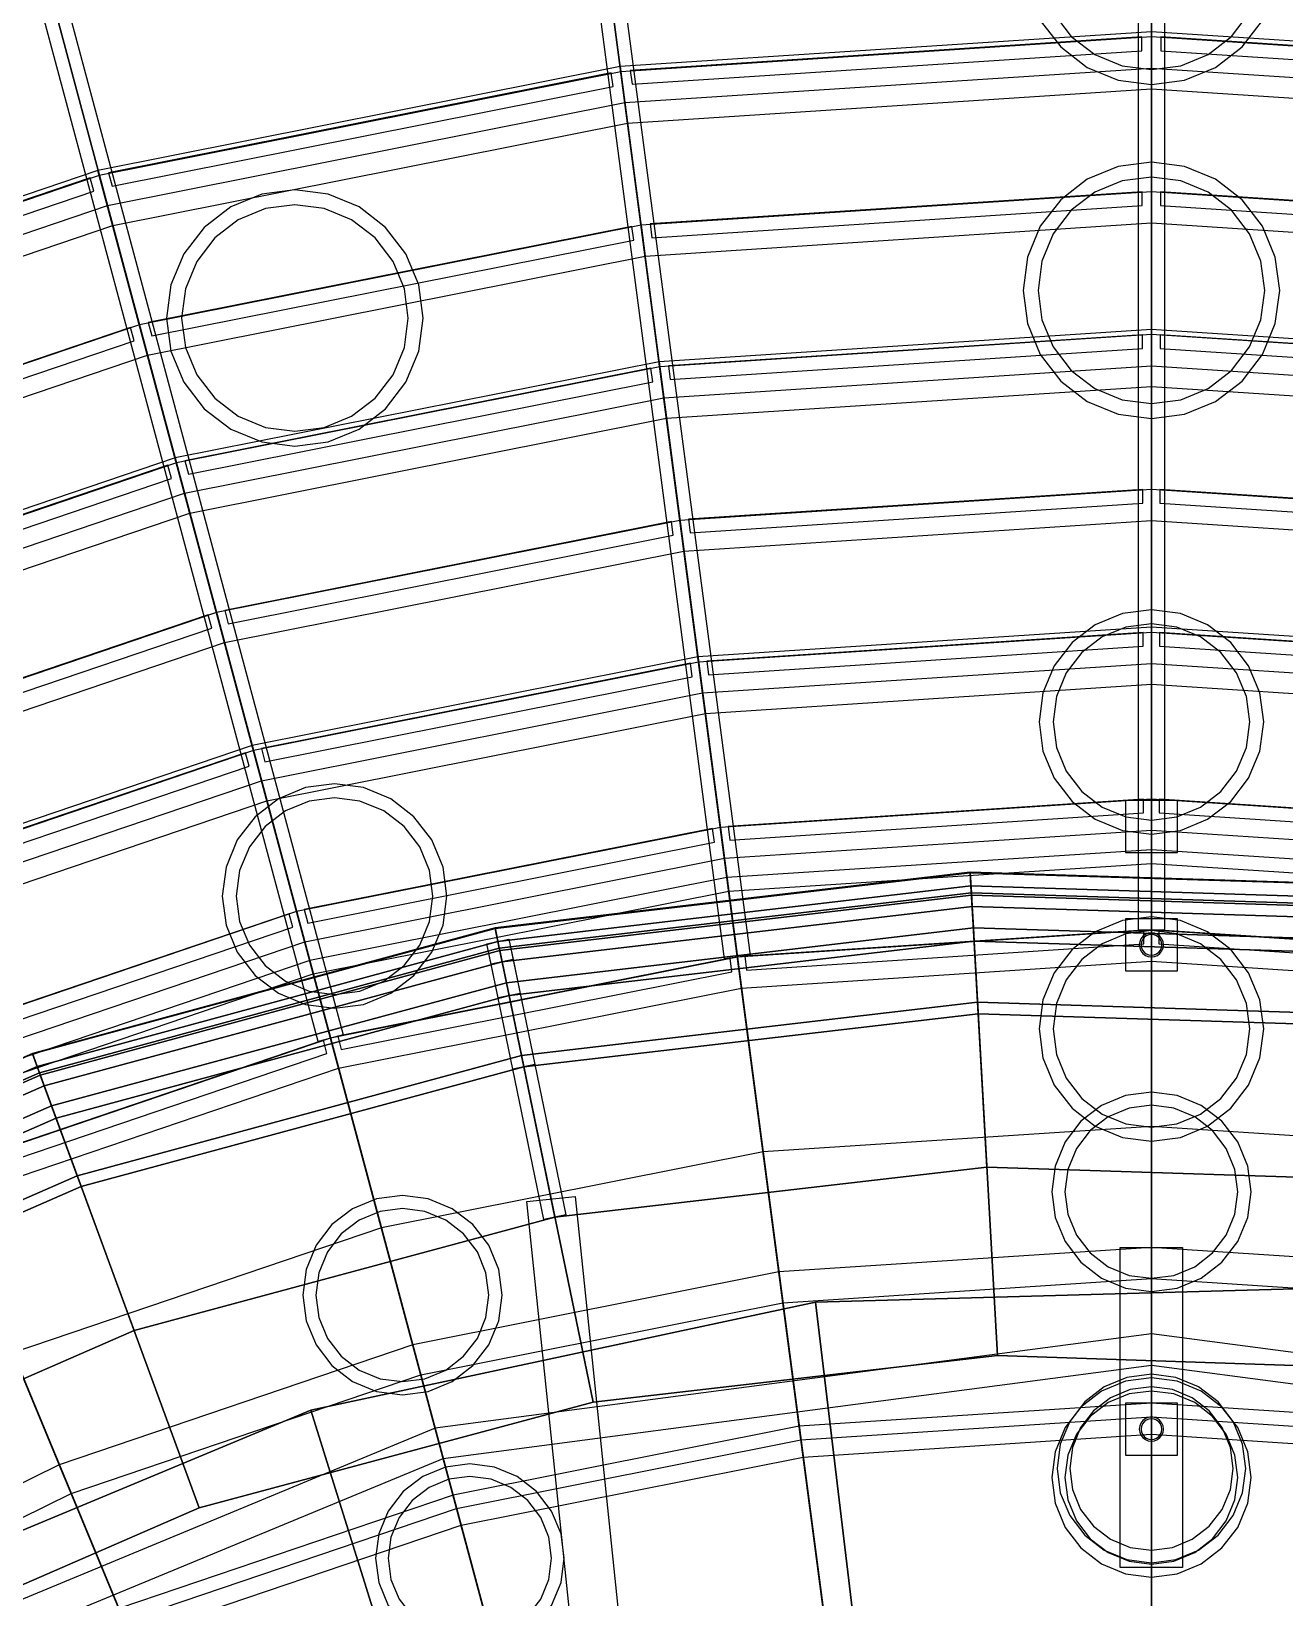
# Model space of a CAD drawing. Header units: millimetres. Extents: x -52000 to 54854, y -52000 to 53750.
# Drawn here: x -6475 to 770, y 14475 to 23532 of the extents above; entities that cross this region are included whole.
import ezdxf

# ---------------------------------------------------------------- set-up
doc = ezdxf.new("R2010")
doc.units = ezdxf.units.MM
for name, color, linetype, lineweight in [('D-BMK-AXIS', 7, 'Continuous', 13), ('D-STR-DECK', 7, 'Continuous', 25), ('D-STR-STRC', 7, 'Continuous', 25)]:
    doc.layers.add(name, color=color, linetype=linetype, lineweight=lineweight)

msp = doc.modelspace()

# ---------------------------------------------------------------- linework, layer by layer
at = {"layer": 'D-BMK-AXIS'}
msp.add_line((0, -24500), (0, 48000), dxfattribs=at)
at = {"layer": 'D-STR-DECK'}
for points in [[(0, 6000), (0, 28900), (-3772.2, 28652.8), (-783.2, 5948.7)], [(783.2, 5948.7), (3772.2, 28652.8), (0, 28900), (0, 6000)], [(-783.2, 5948.7), (-3772.2, 28652.8), (-7479.9, 27915.3), (-1552.9, 5795.6)], [(-1552.9, 5795.6), (-7479.9, 27915.3), (-11059.6, 26700.1), (-2296.1, 5543.3)], [(-2296.1, 5543.3), (-11059.6, 26700.1), (-14450, 25028.1), (-3000, 5196.2)], [(-75, 18335.1), (-75, 25221.6), (75, 25221.6), (75, 18335.1)], [(-2467.6, 18168.4), (-3366.4, 24996.1), (-3217.7, 25015.7), (-2318.9, 18188)], [(-4817.9, 17690.9), (-6600.3, 24342.8), (-6455.4, 24381.6), (-4673, 17729.7)], [(0, 23200), (0, 23530), (-3071.3, 23328.7), (-3028.2, 23001.5)], [(0, 6000), (0, 23500), (-3067.4, 23299), (-783.2, 5948.7)], [(0, 23320), (0, 23500), (-3067.4, 23299), (-3043.9, 23120.5)], [(-55.2, 23419.9), (-55.4, 23499.9), (-3012.5, 23306.1), (-3002.2, 23226.8)], [(3028.2, 23001.5), (3071.3, 23328.7), (0, 23530), (0, 23200)], [(783.2, 5948.7), (3067.4, 23299), (0, 23500), (0, 6000)], [(3043.9, 23120.5), (3067.4, 23299), (0, 23500), (0, 23320)], [(3002.2, 23226.8), (3012.5, 23306.1), (55.4, 23499.9), (55.2, 23419.9)], [(-3028.2, 23001.5), (-3071.3, 23328.7), (-6090, 22728.2), (-6004.6, 22409.5)], [(-783.2, 5948.7), (-3067.4, 23299), (-6082.2, 22699.3), (-1552.9, 5795.6)], [(-3043.9, 23120.5), (-3067.4, 23299), (-6082.2, 22699.3), (-6035.7, 22525.4)], [(-3111.6, 23212.4), (-3122.3, 23291.7), (-6028.7, 22713.5), (-6008.2, 22636.2)], [(-6004.6, 22409.5), (-6090, 22728.2), (-9004.5, 21738.9), (-8878.3, 21434)], [(-1552.9, 5795.6), (-6082.2, 22699.3), (-8993.1, 21711.2), (-2296.1, 5543.3)], [(-6035.7, 22525.4), (-6082.2, 22699.3), (-8993.1, 21711.2), (-8924.2, 21544.9)], [(-6114.8, 22607.6), (-6135.7, 22684.9), (-8941.9, 21732.3), (-8911.4, 21658.3)], [(0, 22424.7), (0, 22604.7), (-2950.5, 22411.4), (-2927, 22232.9)], [(-53.1, 22524.7), (-53.3, 22604.7), (-2897.7, 22418.3), (-2887.4, 22338.9)], [(2927, 22232.9), (2950.5, 22411.4), (0, 22604.7), (0, 22424.7)], [(2887.4, 22338.9), (2897.7, 22418.3), (53.3, 22604.7), (53.1, 22524.7)], [(-2927, 22232.9), (-2950.5, 22411.4), (-5850.5, 21834.5), (-5804, 21660.6)], [(-2992.7, 22325.1), (-3003.3, 22404.3), (-5799.1, 21848.2), (-5778.6, 21770.9)], [(-5804, 21660.6), (-5850.5, 21834.5), (-8650.5, 20884.1), (-8581.6, 20717.8)], [(-5881.1, 21743.4), (-5902, 21820.7), (-8601.2, 20904.4), (-8570.8, 20830.4)], [(0, 21478.4), (0, 21808.4), (-2846.6, 21621.8), (-2803.5, 21294.6)], [(0, 6000), (0, 21778.4), (-2842.6, 21592), (-783.2, 5948.7)], [(0, 21598.4), (0, 21778.4), (-2842.6, 21592), (-2819.2, 21413.6)], [(-51.1, 21698.3), (-51.3, 21778.3), (-2791.8, 21598.7), (-2781.5, 21519.3)], [(2803.5, 21294.6), (2846.6, 21621.8), (0, 21808.4), (0, 21478.4)], [(783.2, 5948.7), (2842.6, 21592), (0, 21778.4), (0, 6000)], [(2819.2, 21413.6), (2842.6, 21592), (0, 21778.4), (0, 21598.4)], [(2781.5, 21519.3), (2791.8, 21598.7), (51.3, 21778.3), (51.1, 21698.3)], [(-2296.1, 5543.3), (-8993.1, 21711.2), (-11750, 20351.6), (-3000, 5196.2)], [(-2803.5, 21294.6), (-2846.6, 21621.8), (-5644.4, 21065.3), (-5559, 20746.5)], [(-783.2, 5948.7), (-2842.6, 21592), (-5636.7, 21036.3), (-1552.9, 5795.6)], [(-2819.2, 21413.6), (-2842.6, 21592), (-5636.7, 21036.3), (-5590.1, 20862.4)], [(-2882.9, 21506), (-2893.5, 21585.3), (-5587.1, 21049.5), (-5566.6, 20972.2)], [(-5559, 20746.5), (-5644.4, 21065.3), (-8345.7, 20148.3), (-8219.4, 19843.4)], [(-1552.9, 5795.6), (-5636.7, 21036.3), (-8334.2, 20120.6), (-2296.1, 5543.3)], [(-5590.1, 20862.4), (-5636.7, 21036.3), (-8334.2, 20120.6), (-8265.3, 19954.3)], [(-5665.3, 20945.7), (-5686.2, 21022.9), (-8286.8, 20140.2), (-8256.3, 20066.2)], [(0, 20703.1), (0, 20883.1), (-2725.8, 20704.5), (-2702.3, 20526)], [(-49, 20803.1), (-49.2, 20883.1), (-2677, 20710.8), (-2666.7, 20631.5)], [(2702.3, 20526), (2725.8, 20704.5), (0, 20883.1), (0, 20703.1)], [(2666.7, 20631.5), (2677, 20710.8), (49.2, 20883.1), (49, 20803.1)], [(-2702.3, 20526), (-2725.8, 20704.5), (-5404.9, 20171.5), (-5358.4, 19997.7)], [(-2763.9, 20618.7), (-2774.6, 20698), (-5357.4, 20184.2), (-5336.9, 20106.9)], [(-2296.1, 5543.3), (-8334.2, 20120.6), (-10889.2, 18860.6), (-3000, 5196.2)], [(-5358.4, 19997.7), (-5404.9, 20171.5), (-7991.6, 19293.5), (-7922.7, 19127.2)], [(-5431.6, 20081.5), (-5452.5, 20158.7), (-7946.1, 19312.3), (-7915.7, 19238.3)], [(0, 19756.7), (0, 20086.7), (-2621.8, 19914.9), (-2578.8, 19587.7)], [(0, 6000), (0, 20056.7), (-2617.9, 19885.1), (-783.2, 5948.7)], [(0, 19876.7), (0, 20056.7), (-2617.9, 19885.1), (-2594.4, 19706.7)], [(-47.1, 19976.7), (-47.3, 20056.7), (-2571.1, 19891.2), (-2560.8, 19811.9)], [(2578.8, 19587.7), (2621.8, 19914.9), (0, 20086.7), (0, 19756.7)], [(783.2, 5948.7), (2617.9, 19885.1), (0, 20056.7), (0, 6000)], [(2594.4, 19706.7), (2617.9, 19885.1), (0, 20056.7), (0, 19876.7)], [(2560.8, 19811.9), (2571.1, 19891.2), (47.3, 20056.7), (47.1, 19976.7)], [(-2578.8, 19587.7), (-2621.8, 19914.9), (-5198.8, 19402.3), (-5113.4, 19083.5)], [(-783.2, 5948.7), (-2617.9, 19885.1), (-5191.1, 19373.3), (-1552.9, 5795.6)], [(-2594.4, 19706.7), (-2617.9, 19885.1), (-5191.1, 19373.3), (-5144.5, 19199.4)], [(-2654.1, 19799.6), (-2664.8, 19878.9), (-5145.4, 19385.5), (-5124.9, 19308.2)], [(-5113.4, 19083.5), (-5198.8, 19402.3), (-7686.9, 18557.7), (-7560.6, 18252.8)], [(-1552.9, 5795.6), (-5191.1, 19373.3), (-7675.4, 18530), (-2296.1, 5543.3)], [(-5144.5, 19199.4), (-5191.1, 19373.3), (-7675.4, 18530), (-7606.5, 18363.7)], [(-5215.8, 19283.8), (-5236.7, 19361), (-7631.7, 18548), (-7601.3, 18474)], [(0, 18912.6), (0, 19092.6), (-2492.1, 18929.3), (-2468.6, 18750.8)], [(-44.8, 19012.6), (-45, 19092.6), (-2447.5, 18935.1), (-2437.2, 18855.7)], [(2468.6, 18750.8), (2492.1, 18929.3), (0, 19092.6), (0, 18912.6)], [(2437.2, 18855.7), (2447.5, 18935.1), (45, 19092.6), (44.8, 19012.6)], [(-2468.6, 18750.8), (-2492.1, 18929.3), (-4941.5, 18442), (-4894.9, 18268.2)], [(-2526.1, 18844.1), (-2536.7, 18923.3), (-4898.1, 18453.6), (-4877.5, 18376.3)], [(0, 18720), (0, 18800), (-2453.9, 18639.2), (-2443.5, 18559.8)], [(0, 5000), (0, 18800), (-2453.9, 18639.2), (-652.6, 4957.2)], [(2443.5, 18559.8), (2453.9, 18639.2), (0, 18800), (0, 18720)], [(652.6, 4957.2), (2453.9, 18639.2), (0, 18800), (0, 5000)], [(-1040.8, 18550.4), (-1047.5, 18670.2), (-3794.6, 18347.6), (-3770.3, 18230.1)], [(-1047.5, 18670.2), (-1043.1, 18590.8), (-3778.5, 18269.7), (-3794.6, 18347.6)], [(-1043.1, 18590.8), (-1047.3, 18667.2), (-3794, 18344.7), (-3778.5, 18269.7)], [(-1047.3, 18667.2), (-1029.4, 18347.7), (-3729.2, 18031.3), (-3794, 18344.7)], [(-1043.1, 18590.8), (-1036.3, 18471), (-1040.8, 18550.4), (-1047.5, 18670.2)], [(1700.8, 18465), (1711.8, 18584.5), (-1047.5, 18670.2), (-1040.8, 18550.4)], [(1711.8, 18584.5), (1704.5, 18505.3), (-1043.1, 18590.8), (-1047.5, 18670.2)], [(-1043.1, 18590.8), (-1036.3, 18471), (-1040.8, 18550.4), (-1047.5, 18670.2)], [(-1025.1, 18271.3), (-1043.1, 18590.8), (-1047.3, 18667.2), (-1029.4, 18347.7)], [(1704.5, 18505.3), (1711.5, 18581.5), (-1047.3, 18667.2), (-1043.1, 18590.8)], [(1711.5, 18581.5), (1682.1, 18262.9), (-1029.4, 18347.7), (-1047.3, 18667.2)], [(-1025.1, 18271.3), (-1043.1, 18590.8), (-1047.3, 18667.2), (-1029.4, 18347.7)], [(-2443.5, 18559.8), (-2453.9, 18639.2), (-4865.8, 18159.4), (-4845.1, 18082.1)], [(-652.6, 4957.2), (-2453.9, 18639.2), (-4865.8, 18159.4), (-1294.1, 4829.6)], [(-1025.1, 18271.3), (-1043.1, 18590.8), (-3778.5, 18269.7), (-3713.7, 17956.4)], [(-1043.1, 18590.8), (-1036.3, 18471), (-3754.2, 18152.2), (-3778.5, 18269.7)], [(1675.1, 18186.7), (1704.5, 18505.3), (-1043.1, 18590.8), (-1025.1, 18271.3)], [(1704.5, 18505.3), (1693.5, 18385.8), (-1036.3, 18471), (-1043.1, 18590.8)], [(-2296.1, 5543.3), (-7675.4, 18530), (-10028.4, 17369.6), (-3000, 5196.2)], [(-1036.3, 18471), (-1040.8, 18550.4), (-3770.3, 18230.1), (-3754.2, 18152.2)], [(-1005.3, 17917.7), (-1040, 18536.7), (-3767.5, 18216.7), (-3642, 17609.6)], [(-1040, 18536.7), (-1036.3, 18471), (-3754.2, 18152.2), (-3767.5, 18216.7)], [(1693.5, 18385.8), (1700.8, 18465), (-1040.8, 18550.4), (-1036.3, 18471)], [(-1036.3, 18471), (-1001.6, 17851.9), (-1005.3, 17917.7), (-1040, 18536.7)], [(1642.6, 17834), (1699.5, 18451.4), (-1040, 18536.7), (-1005.3, 17917.7)], [(1699.5, 18451.4), (1693.5, 18385.8), (-1036.3, 18471), (-1040, 18536.7)], [(-1036.3, 18471), (-1001.6, 17851.9), (-1005.3, 17917.7), (-1040, 18536.7)], [(-4894.9, 18268.2), (-4941.5, 18442), (-7306.4, 17639.3), (-7237.5, 17473)], [(-4964.1, 18353.1), (-4985, 18430.3), (-7264.8, 17656.4), (-7234.4, 17582.5)], [(-1036.3, 18471), (-1001.6, 17851.9), (-3628.6, 17545.1), (-3754.2, 18152.2)], [(1693.5, 18385.8), (1636.6, 17768.4), (-1001.6, 17851.9), (-1036.3, 18471)], [(-150, 18100), (150, 18100), (150, 18400), (-150, 18400)], [(-3770.3, 18230.1), (-3794.6, 18347.6), (-6469.4, 17622.3), (-6428, 17509.7)], [(-3794.6, 18347.6), (-3778.5, 18269.7), (-6441.9, 17547.6), (-6469.4, 17622.3)], [(-3778.5, 18269.7), (-3794, 18344.7), (-6468.3, 17619.5), (-6441.9, 17547.6)], [(-3794, 18344.7), (-3729.2, 18031.3), (-6358, 17319.1), (-6468.3, 17619.5)], [(-3778.5, 18269.7), (-3754.2, 18152.2), (-3770.3, 18230.1), (-3794.6, 18347.6)], [(-3778.5, 18269.7), (-3754.2, 18152.2), (-3770.3, 18230.1), (-3794.6, 18347.6)], [(-3713.7, 17956.4), (-3778.5, 18269.7), (-3794, 18344.7), (-3729.2, 18031.3)], [(-3713.7, 17956.4), (-3778.5, 18269.7), (-3794, 18344.7), (-3729.2, 18031.3)], [(-1029.4, 18347.7), (-1025.1, 18271.3), (-3713.7, 17956.4), (-3729.2, 18031.3)], [(0, 18155.1), (0, 18335.1), (-2393.2, 18178.2), (-2369.7, 17999.8)], [(-43, 18255), (-43.2, 18335), (-2350.4, 18183.8), (-2340.1, 18104.5)], [(1682.1, 18262.9), (1675.1, 18186.7), (-1025.1, 18271.3), (-1029.4, 18347.7)], [(-70, 18250), (-67.6, 18231.9), (-60.6, 18215), (-49.5, 18200.5), (-35, 18189.4), (-18.1, 18182.4), (0, 18180), (18.1, 18182.4), (35, 18189.4), (49.5, 18200.5), (60.6, 18215), (67.6, 18231.9), (70, 18250), (67.6, 18268.1), (60.6, 18285), (49.5, 18299.5), (35, 18310.6), (18.1, 18317.6), (0, 18320), (-18.1, 18317.6), (-35, 18310.6), (-49.5, 18299.5), (-60.6, 18285), (-67.6, 18268.1)], [(0, 18310), (-15.5, 18308), (-30, 18302), (-42.4, 18292.4), (-52, 18280), (-58, 18265.5), (-60, 18250), (-58, 18234.5), (-52, 18220), (-42.4, 18207.6), (-30, 18198), (-15.5, 18192), (0, 18190), (15.5, 18192), (30, 18198), (42.4, 18207.6), (52, 18220), (58, 18234.5), (60, 18250), (58, 18265.5), (52, 18280), (42.4, 18292.4), (30, 18302), (15.5, 18308)], [(2369.7, 17999.8), (2393.2, 18178.2), (0, 18335.1), (0, 18155.1)], [(2340.1, 18104.5), (2350.4, 18183.8), (43.2, 18335), (43, 18255)], [(-3713.7, 17956.4), (-3778.5, 18269.7), (-6441.9, 17547.6), (-6331.7, 17247.2)], [(-3778.5, 18269.7), (-3754.2, 18152.2), (-6400.6, 17435), (-6441.9, 17547.6)], [(-3754.2, 18152.2), (-3770.3, 18230.1), (-6428, 17509.7), (-6400.6, 17435)], [(-3642, 17609.6), (-3767.5, 18216.7), (-6423.3, 17496.8), (-6209.6, 16914.8)], [(-3767.5, 18216.7), (-3754.2, 18152.2), (-6400.6, 17435), (-6423.3, 17496.8)], [(-3777.3, 17943.2), (-3842.2, 18256.6), (-3714.8, 18282.9), (-3650, 17969.5)], [(-3714.8, 18282.9), (-3690.5, 18165.4), (-3817.8, 18139), (-3842.2, 18256.6)], [(-3754.2, 18152.2), (-3628.6, 17545.1), (-3642, 17609.6), (-3767.5, 18216.7)], [(-3754.2, 18152.2), (-3628.6, 17545.1), (-3642, 17609.6), (-3767.5, 18216.7)], [(-890.7, 15875), (-1025.1, 18271.3), (-3713.7, 17956.4), (-3227.6, 15606.1)], [(-1025.1, 18271.3), (-1025.1, 18271.3), (-3713.7, 17956.4), (-3713.7, 17956.4)], [(-890.7, 15875), (-1025.1, 18271.3), (-1025.1, 18271.3), (-890.7, 15875)], [(1455, 15796.8), (1675.1, 18186.7), (-1025.1, 18271.3), (-890.7, 15875)], [(1675.1, 18186.7), (1675.1, 18186.7), (-1025.1, 18271.3), (-1025.1, 18271.3)], [(-890.7, 15875), (-1025.1, 18271.3), (-1025.1, 18271.3), (-890.7, 15875)], [(-4845.1, 18082.1), (-4865.8, 18159.4), (-7194.4, 17368.9), (-7163.8, 17295)], [(-1294.1, 4829.6), (-4865.8, 18159.4), (-7194.4, 17368.9), (-1913.4, 4619.4)], [(-3754.2, 18152.2), (-3628.6, 17545.1), (-6186.9, 16853), (-6400.6, 17435)], [(-2369.7, 17999.8), (-2393.2, 18178.2), (-4745.5, 17710.3), (-4698.9, 17536.5)], [(-2425.4, 18093.2), (-2436, 18172.5), (-4703.7, 17721.5), (-4683.2, 17644.1)], [(-3690.5, 18165.4), (-3565, 17558.2), (-3692.3, 17531.9), (-3817.8, 18139)], [(-3729.2, 18031.3), (-3713.7, 17956.4), (-6331.7, 17247.2), (-6358, 17319.1)], [(-3227.6, 15606.1), (-3713.7, 17956.4), (-6331.7, 17247.2), (-5504.6, 14994.3)], [(-3713.7, 17956.4), (-3713.7, 17956.4), (-6331.7, 17247.2), (-6331.7, 17247.2)], [(-3227.6, 15606.1), (-3713.7, 17956.4), (-3713.7, 17956.4), (-3227.6, 15606.1)], [(-3227.6, 15606.1), (-3713.7, 17956.4), (-3713.7, 17956.4), (-3227.6, 15606.1)], [(-1001.6, 17851.9), (-1005.3, 17917.7), (-3642, 17609.6), (-3628.6, 17545.1)], [(-1001.6, 17851.9), (-951.9, 16965.3), (-3448.8, 16675.5), (-3628.6, 17545.1)], [(-1001.6, 17851.9), (-1001.6, 17851.9), (-3628.6, 17545.1), (-3628.6, 17545.1)], [(1636.6, 17768.4), (1642.6, 17834), (-1005.3, 17917.7), (-1001.6, 17851.9)], [(-1001.6, 17851.9), (-951.9, 16965.3), (-951.9, 16965.3), (-1001.6, 17851.9)], [(1636.6, 17768.4), (1555.1, 16884.2), (-951.9, 16965.3), (-1001.6, 17851.9)], [(1636.6, 17768.4), (1636.6, 17768.4), (-1001.6, 17851.9), (-1001.6, 17851.9)], [(-1001.6, 17851.9), (-951.9, 16965.3), (-951.9, 16965.3), (-1001.6, 17851.9)], [(-4698.9, 17536.5), (-4745.5, 17710.3), (-7016.5, 16939.4), (-6947.7, 16773.1)], [(-4766.3, 17621.9), (-4787.2, 17699.1), (-6976.6, 16955.9), (-6946.2, 16881.9)], [(-6428, 17509.7), (-6469.4, 17622.3), (-9012.9, 16508.6), (-8955.4, 16403.2)], [(-6469.4, 17622.3), (-6441.9, 17547.6), (-8974.8, 16438.7), (-9012.9, 16508.6)], [(-6441.9, 17547.6), (-6468.3, 17619.5), (-9011.5, 16505.9), (-8974.8, 16438.7)], [(-6468.3, 17619.5), (-6358, 17319.1), (-8858.1, 16225), (-9011.5, 16505.9)], [(-6441.9, 17547.6), (-6400.6, 17435), (-6428, 17509.7), (-6469.4, 17622.3)], [(-6441.9, 17547.6), (-6400.6, 17435), (-6428, 17509.7), (-6469.4, 17622.3)], [(-6331.7, 17247.2), (-6441.9, 17547.6), (-6468.3, 17619.5), (-6358, 17319.1)], [(-6331.7, 17247.2), (-6441.9, 17547.6), (-6468.3, 17619.5), (-6358, 17319.1)], [(-3628.6, 17545.1), (-3642, 17609.6), (-6209.6, 16914.8), (-6186.9, 16853)], [(-6331.7, 17247.2), (-6441.9, 17547.6), (-8974.8, 16438.7), (-8821.5, 16157.9)], [(-6441.9, 17547.6), (-6400.6, 17435), (-8917.3, 16333.4), (-8974.8, 16438.7)], [(-6400.6, 17435), (-6428, 17509.7), (-8955.4, 16403.2), (-8917.3, 16333.4)], [(-6209.6, 16914.8), (-6423.3, 17496.8), (-8948.9, 16391.2), (-8651.8, 15847)], [(-6423.3, 17496.8), (-6400.6, 17435), (-8917.3, 16333.4), (-8948.9, 16391.2)], [(-6400.6, 17435), (-6186.9, 16853), (-6209.6, 16914.8), (-6423.3, 17496.8)], [(-6400.6, 17435), (-6186.9, 16853), (-6209.6, 16914.8), (-6423.3, 17496.8)], [(-3628.6, 17545.1), (-3448.8, 16675.5), (-5880.9, 16019.4), (-6186.9, 16853)], [(-3628.6, 17545.1), (-3628.6, 17545.1), (-6186.9, 16853), (-6186.9, 16853)], [(-3565, 17558.2), (-3385.1, 16688.6), (-3512.4, 16662.3), (-3692.3, 17531.9)], [(-3628.6, 17545.1), (-3448.8, 16675.5), (-3448.8, 16675.5), (-3628.6, 17545.1)], [(-3628.6, 17545.1), (-3448.8, 16675.5), (-3448.8, 16675.5), (-3628.6, 17545.1)], [(-6400.6, 17435), (-6186.9, 16853), (-8620.2, 15789.2), (-8917.3, 16333.4)], [(-1913.4, 4619.4), (-7194.4, 17368.9), (-9400, 16281.3), (-2500, 4330.1)], [(-6358, 17319.1), (-6331.7, 17247.2), (-8821.5, 16157.9), (-8858.1, 16225)], [(-5504.6, 14994.3), (-6331.7, 17247.2), (-8821.5, 16157.9), (-7671.4, 14051.4)], [(-6331.7, 17247.2), (-6331.7, 17247.2), (-8821.5, 16157.9), (-8821.5, 16157.9)], [(-5504.6, 14994.3), (-6331.7, 17247.2), (-6331.7, 17247.2), (-5504.6, 14994.3)], [(-5504.6, 14994.3), (-6331.7, 17247.2), (-6331.7, 17247.2), (-5504.6, 14994.3)], [(0, 5000), (0, 17200), (-2245.1, 17052.9), (-652.6, 4957.2)], [(652.6, 4957.2), (2245.1, 17052.9), (0, 17200), (0, 5000)], [(-652.6, 4957.2), (-2245.1, 17052.9), (-4451.7, 16613.9), (-1294.1, 4829.6)], [(-951.9, 16965.3), (-951.9, 16965.3), (-3448.8, 16675.5), (-3448.8, 16675.5)], [(1555.1, 16884.2), (1555.1, 16884.2), (-951.9, 16965.3), (-951.9, 16965.3)], [(-6186.9, 16853), (-6209.6, 16914.8), (-8651.8, 15847), (-8620.2, 15789.2)], [(-6186.9, 16853), (-5880.9, 16019.4), (-8194.7, 15009.8), (-8620.2, 15789.2)], [(-6186.9, 16853), (-6186.9, 16853), (-8620.2, 15789.2), (-8620.2, 15789.2)], [(-6186.9, 16853), (-5880.9, 16019.4), (-5880.9, 16019.4), (-6186.9, 16853)], [(-6186.9, 16853), (-5880.9, 16019.4), (-5880.9, 16019.4), (-6186.9, 16853)], [(-2959.7, 10511.5), (-3609.9, 16766.8), (-3331.4, 16795.7), (-2681.2, 10540.4)], [(-3448.8, 16675.5), (-3448.8, 16675.5), (-5880.9, 16019.4), (-5880.9, 16019.4)], [(-1294.1, 4829.6), (-4451.7, 16613.9), (-6582.2, 15890.7), (-1913.4, 4619.4)], [(0, 16320), (0, 16500), (-2153.7, 16358.8), (-2130.2, 16180.4)], [(-180, 14650.3), (-180, 16500), (180, 16500), (180, 14650.3)], [(2130.2, 16180.4), (2153.7, 16358.8), (0, 16500), (0, 16320)], [(-2130.2, 16180.4), (-2153.7, 16358.8), (-4270.5, 15937.8), (-4223.9, 15763.9)], [(886.1, 13871.7), (1039.1, 16266.8), (-1942.7, 16183.8), (-1656.7, 13800.9)], [(1039.1, 16266.8), (1039.1, 16266.8), (-1942.7, 16183.8), (-1942.7, 16183.8)], [(-1656.7, 13800.9), (-1942.7, 16183.8), (-4859.5, 15558.8), (-4144, 13267.9)], [(-1942.7, 16183.8), (-1942.7, 16183.8), (-4859.5, 15558.8), (-4859.5, 15558.8)], [(-1656.7, 13800.9), (-1942.7, 16183.8), (-1942.7, 16183.8), (-1656.7, 13800.9)], [(-1656.7, 13800.9), (-1942.7, 16183.8), (-1942.7, 16183.8), (-1656.7, 13800.9)], [(-5880.9, 16019.4), (-5880.9, 16019.4), (-8194.7, 15009.8), (-8194.7, 15009.8)], [(0, 15820), (0, 16000), (-4141.1, 15454.8), (-4094.5, 15280.9)], [(0, 6000), (0, 16000), (-4141.1, 15454.8), (-1552.9, 5795.6)], [(4094.5, 15280.9), (4141.1, 15454.8), (0, 16000), (0, 15820)], [(1552.9, 5795.6), (4141.1, 15454.8), (0, 16000), (0, 6000)], [(-1913.4, 4619.4), (-6582.2, 15890.7), (-8600, 14895.6), (-2500, 4330.1)], [(-4223.9, 15763.9), (-4270.5, 15937.8), (-6314.3, 15244), (-6245.4, 15077.7)], [(-890.7, 15875), (-890.7, 15875), (-3227.6, 15606.1), (-3227.6, 15606.1)], [(1455, 15796.8), (1455, 15796.8), (-890.7, 15875), (-890.7, 15875)], [(-3227.6, 15606.1), (-3227.6, 15606.1), (-5504.6, 14994.3), (-5504.6, 14994.3)], [(0, 15420), (0, 15600), (-2036.2, 15466.5), (-2012.7, 15288.1)], [(0, 15520), (0, 15600), (-2036.2, 15466.5), (-2025.8, 15387.2)], [(0, 5000), (0, 15600), (-2036.2, 15466.5), (-652.6, 4957.2)], [(-150, 15300), (150, 15300), (150, 15600), (-150, 15600)], [(2012.7, 15288.1), (2036.2, 15466.5), (0, 15600), (0, 15420)], [(2025.8, 15387.2), (2036.2, 15466.5), (0, 15600), (0, 15520)], [(652.6, 4957.2), (2036.2, 15466.5), (0, 15600), (0, 5000)], [(-4144, 13267.9), (-4859.5, 15558.8), (-7613.5, 14412.7), (-6492.5, 12290.6)], [(-4859.5, 15558.8), (-4859.5, 15558.8), (-7613.5, 14412.7), (-7613.5, 14412.7)], [(-4144, 13267.9), (-4859.5, 15558.8), (-4859.5, 15558.8), (-4144, 13267.9)], [(-4144, 13267.9), (-4859.5, 15558.8), (-4859.5, 15558.8), (-4144, 13267.9)], [(-70, 15450), (-67.6, 15431.9), (-60.6, 15415), (-49.5, 15400.5), (-35, 15389.4), (-18.1, 15382.4), (0, 15380), (18.1, 15382.4), (35, 15389.4), (49.5, 15400.5), (60.6, 15415), (67.6, 15431.9), (70, 15450), (67.6, 15468.1), (60.6, 15485), (49.5, 15499.5), (35, 15510.6), (18.1, 15517.6), (0, 15520), (-18.1, 15517.6), (-35, 15510.6), (-49.5, 15499.5), (-60.6, 15485), (-67.6, 15468.1)], [(0, 15510), (-15.5, 15508), (-30, 15502), (-42.4, 15492.4), (-52, 15480), (-58, 15465.5), (-60, 15450), (-58, 15434.5), (-52, 15420), (-42.4, 15407.6), (-30, 15398), (-15.5, 15392), (0, 15390), (15.5, 15392), (30, 15398), (42.4, 15407.6), (52, 15420), (58, 15434.5), (60, 15450), (58, 15465.5), (52, 15480), (42.4, 15492.4), (30, 15502), (15.5, 15508)], [(-4094.5, 15280.9), (-4141.1, 15454.8), (-8000, 13856.4), (-7910, 13700.5)], [(-1552.9, 5795.6), (-4141.1, 15454.8), (-8000, 13856.4), (-3000, 5196.2)], [(-2012.7, 15288.1), (-2036.2, 15466.5), (-4037.6, 15068.4), (-3991, 14894.6)], [(-2025.8, 15387.2), (-2036.2, 15466.5), (-4037.6, 15068.4), (-4016.9, 14991.2)], [(-652.6, 4957.2), (-2036.2, 15466.5), (-4037.6, 15068.4), (-1294.1, 4829.6)], [(-6245.4, 15077.7), (-6314.3, 15244), (-8250, 14289.4), (-8160, 14133.5)], [(-3991, 14894.6), (-4037.6, 15068.4), (-5969.9, 14412.5), (-5901, 14246.2)], [(-4016.9, 14991.2), (-4037.6, 15068.4), (-5969.9, 14412.5), (-5939.2, 14338.6)], [(-1294.1, 4829.6), (-4037.6, 15068.4), (-5969.9, 14412.5), (-1913.4, 4619.4)], [(-5504.6, 14994.3), (-5504.6, 14994.3), (-7671.4, 14051.4), (-7671.4, 14051.4)]]:
    msp.add_lwpolyline(points, close=True, dxfattribs=at)
at = {"layer": 'D-STR-STRC'}
for points in [[(741.5, 23966.1), (716.2, 24158.1), (642.2, 24336.9), (524.3, 24490.5), (370.8, 24608.3), (191.9, 24682.4), (0, 24707.6), (-191.9, 24682.4), (-370.8, 24608.3), (-524.3, 24490.5), (-642.2, 24336.9), (-716.2, 24158.1), (-741.5, 23966.1), (-716.2, 23774.2), (-642.2, 23595.4), (-524.3, 23441.8), (-370.8, 23324), (-191.9, 23249.9), (0, 23224.6), (191.9, 23249.9), (370.8, 23324), (524.3, 23441.8), (642.2, 23595.4), (716.2, 23774.2)], [(741.5, 23966.1), (716.2, 24158.1), (642.2, 24336.9), (524.3, 24490.5), (370.8, 24608.3), (191.9, 24682.4), (0, 24707.6), (-191.9, 24682.4), (-370.8, 24608.3), (-524.3, 24490.5), (-642.2, 24336.9), (-716.2, 24158.1), (-741.5, 23966.1), (-716.2, 23774.2), (-642.2, 23595.4), (-524.3, 23441.8), (-370.8, 23324), (-191.9, 23249.9), (0, 23224.6), (191.9, 23249.9), (370.8, 23324), (524.3, 23441.8), (642.2, 23595.4), (716.2, 23774.2)], [(655.2, 23966.1), (632.9, 24135.7), (567.4, 24293.7), (463.3, 24429.4), (327.6, 24533.5), (169.6, 24599), (0, 24621.3), (-169.6, 24599), (-327.6, 24533.5), (-463.3, 24429.4), (-567.4, 24293.7), (-632.9, 24135.7), (-655.2, 23966.1), (-632.9, 23796.6), (-567.4, 23638.5), (-463.3, 23502.8), (-327.6, 23398.7), (-169.6, 23333.3), (0, 23310.9), (169.6, 23333.3), (327.6, 23398.7), (463.3, 23502.8), (567.4, 23638.5), (632.9, 23796.6)], [(655.2, 23966.1), (632.9, 24135.7), (567.4, 24293.7), (463.3, 24429.4), (327.6, 24533.5), (169.6, 24599), (0, 24621.3), (-169.6, 24599), (-327.6, 24533.5), (-463.3, 24429.4), (-567.4, 24293.7), (-632.9, 24135.7), (-655.2, 23966.1), (-632.9, 23796.6), (-567.4, 23638.5), (-463.3, 23502.8), (-327.6, 23398.7), (-169.6, 23333.3), (0, 23310.9), (169.6, 23333.3), (327.6, 23398.7), (463.3, 23502.8), (567.4, 23638.5), (632.9, 23796.6)], [(741.5, 22034.6), (716.2, 22226.5), (642.2, 22405.3), (524.3, 22558.9), (370.8, 22676.8), (191.9, 22750.8), (0, 22776.1), (-191.9, 22750.8), (-370.8, 22676.8), (-524.3, 22558.9), (-642.2, 22405.3), (-716.2, 22226.5), (-741.5, 22034.6), (-716.2, 21842.7), (-642.2, 21663.8), (-524.3, 21510.3), (-370.8, 21392.4), (-191.9, 21318.3), (0, 21293.1), (191.9, 21318.3), (370.8, 21392.4), (524.3, 21510.3), (642.2, 21663.8), (716.2, 21842.7)], [(741.5, 22034.6), (716.2, 22226.5), (642.2, 22405.3), (524.3, 22558.9), (370.8, 22676.8), (191.9, 22750.8), (0, 22776.1), (-191.9, 22750.8), (-370.8, 22676.8), (-524.3, 22558.9), (-642.2, 22405.3), (-716.2, 22226.5), (-741.5, 22034.6), (-716.2, 21842.7), (-642.2, 21663.8), (-524.3, 21510.3), (-370.8, 21392.4), (-191.9, 21318.3), (0, 21293.1), (191.9, 21318.3), (370.8, 21392.4), (524.3, 21510.3), (642.2, 21663.8), (716.2, 21842.7)], [(655.2, 22034.6), (632.9, 22204.2), (567.4, 22362.2), (463.3, 22497.9), (327.6, 22602), (169.6, 22667.5), (0, 22689.8), (-169.6, 22667.5), (-327.6, 22602), (-463.3, 22497.9), (-567.4, 22362.2), (-632.9, 22204.2), (-655.2, 22034.6), (-632.9, 21865), (-567.4, 21707), (-463.3, 21571.3), (-327.6, 21467.2), (-169.6, 21401.7), (0, 21379.4), (169.6, 21401.7), (327.6, 21467.2), (463.3, 21571.3), (567.4, 21707), (632.9, 21865)], [(655.2, 22034.6), (632.9, 22204.2), (567.4, 22362.2), (463.3, 22497.9), (327.6, 22602), (169.6, 22667.5), (0, 22689.8), (-169.6, 22667.5), (-327.6, 22602), (-463.3, 22497.9), (-567.4, 22362.2), (-632.9, 22204.2), (-655.2, 22034.6), (-632.9, 21865), (-567.4, 21707), (-463.3, 21571.3), (-327.6, 21467.2), (-169.6, 21401.7), (0, 21379.4), (169.6, 21401.7), (327.6, 21467.2), (463.3, 21571.3), (567.4, 21707), (632.9, 21865)], [(-4210.2, 21874.6), (-4235.5, 22066.5), (-4309.6, 22245.4), (-4427.4, 22398.9), (-4581, 22516.8), (-4759.8, 22590.8), (-4951.8, 22616.1), (-5143.7, 22590.8), (-5322.5, 22516.8), (-5476.1, 22398.9), (-5593.9, 22245.4), (-5668, 22066.5), (-5693.3, 21874.6), (-5668, 21682.7), (-5593.9, 21503.8), (-5476.1, 21350.3), (-5322.5, 21232.4), (-5143.7, 21158.4), (-4951.8, 21133.1), (-4759.8, 21158.4), (-4581, 21232.4), (-4427.4, 21350.3), (-4309.6, 21503.8), (-4235.5, 21682.7)], [(-4210.2, 21874.6), (-4235.5, 22066.5), (-4309.6, 22245.4), (-4427.4, 22398.9), (-4581, 22516.8), (-4759.8, 22590.8), (-4951.8, 22616.1), (-5143.7, 22590.8), (-5322.5, 22516.8), (-5476.1, 22398.9), (-5593.9, 22245.4), (-5668, 22066.5), (-5693.3, 21874.6), (-5668, 21682.7), (-5593.9, 21503.8), (-5476.1, 21350.3), (-5322.5, 21232.4), (-5143.7, 21158.4), (-4951.8, 21133.1), (-4759.8, 21158.4), (-4581, 21232.4), (-4427.4, 21350.3), (-4309.6, 21503.8), (-4235.5, 21682.7)], [(-4296.6, 21874.6), (-4318.9, 22044.2), (-4384.3, 22202.2), (-4488.5, 22337.9), (-4624.2, 22442), (-4782.2, 22507.5), (-4951.8, 22529.8), (-5121.3, 22507.5), (-5279.3, 22442), (-5415, 22337.9), (-5519.2, 22202.2), (-5584.6, 22044.2), (-5606.9, 21874.6), (-5584.6, 21705), (-5519.2, 21547), (-5415, 21411.3), (-5279.3, 21307.2), (-5121.3, 21241.7), (-4951.8, 21219.4), (-4782.2, 21241.7), (-4624.2, 21307.2), (-4488.5, 21411.3), (-4384.3, 21547), (-4318.9, 21705)], [(-4296.6, 21874.6), (-4318.9, 22044.2), (-4384.3, 22202.2), (-4488.5, 22337.9), (-4624.2, 22442), (-4782.2, 22507.5), (-4951.8, 22529.8), (-5121.3, 22507.5), (-5279.3, 22442), (-5415, 22337.9), (-5519.2, 22202.2), (-5584.6, 22044.2), (-5606.9, 21874.6), (-5584.6, 21705), (-5519.2, 21547), (-5415, 21411.3), (-5279.3, 21307.2), (-5121.3, 21241.7), (-4951.8, 21219.4), (-4782.2, 21241.7), (-4624.2, 21307.2), (-4488.5, 21411.3), (-4384.3, 21547), (-4318.9, 21705)], [(649.1, 19538.8), (626.9, 19706.8), (562.1, 19863.3), (459, 19997.8), (324.5, 20100.9), (168, 20165.7), (0, 20187.9), (-168, 20165.7), (-324.5, 20100.9), (-459, 19997.8), (-562.1, 19863.3), (-626.9, 19706.8), (-649.1, 19538.8), (-626.9, 19370.8), (-562.1, 19214.3), (-459, 19079.9), (-324.5, 18976.7), (-168, 18911.9), (0, 18889.7), (168, 18911.9), (324.5, 18976.7), (459, 19079.9), (562.1, 19214.3), (626.9, 19370.8)], [(649.1, 19538.8), (626.9, 19706.8), (562.1, 19863.3), (459, 19997.8), (324.5, 20100.9), (168, 20165.7), (0, 20187.9), (-168, 20165.7), (-324.5, 20100.9), (-459, 19997.8), (-562.1, 19863.3), (-626.9, 19706.8), (-649.1, 19538.8), (-626.9, 19370.8), (-562.1, 19214.3), (-459, 19079.9), (-324.5, 18976.7), (-168, 18911.9), (0, 18889.7), (168, 18911.9), (324.5, 18976.7), (459, 19079.9), (562.1, 19214.3), (626.9, 19370.8)], [(568.4, 19538.8), (549, 19685.9), (492.2, 19823), (401.9, 19940.7), (284.2, 20031), (147.1, 20087.8), (0, 20107.2), (-147.1, 20087.8), (-284.2, 20031), (-401.9, 19940.7), (-492.2, 19823), (-549, 19685.9), (-568.4, 19538.8), (-549, 19391.7), (-492.2, 19254.6), (-401.9, 19136.9), (-284.2, 19046.6), (-147.1, 18989.8), (0, 18970.4), (147.1, 18989.8), (284.2, 19046.6), (401.9, 19136.9), (492.2, 19254.6), (549, 19391.7)], [(568.4, 19538.8), (549, 19685.9), (492.2, 19823), (401.9, 19940.7), (284.2, 20031), (147.1, 20087.8), (0, 20107.2), (-147.1, 20087.8), (-284.2, 20031), (-401.9, 19940.7), (-492.2, 19823), (-549, 19685.9), (-568.4, 19538.8), (-549, 19391.7), (-492.2, 19254.6), (-401.9, 19136.9), (-284.2, 19046.6), (-147.1, 18989.8), (0, 18970.4), (147.1, 18989.8), (284.2, 19046.6), (401.9, 19136.9), (492.2, 19254.6), (549, 19391.7)], [(-4073.3, 18532), (-4095.4, 18700), (-4160.3, 18856.6), (-4263.4, 18991), (-4397.9, 19094.1), (-4554.4, 19159), (-4722.4, 19181.1), (-4890.4, 19159), (-5046.9, 19094.1), (-5181.3, 18991), (-5284.5, 18856.6), (-5349.3, 18700), (-5371.4, 18532), (-5349.3, 18364.1), (-5284.5, 18207.5), (-5181.3, 18073.1), (-5046.9, 17969.9), (-4890.4, 17905.1), (-4722.4, 17883), (-4554.4, 17905.1), (-4397.9, 17969.9), (-4263.4, 18073.1), (-4160.3, 18207.5), (-4095.4, 18364.1)], [(-4073.3, 18532), (-4095.4, 18700), (-4160.3, 18856.6), (-4263.4, 18991), (-4397.9, 19094.1), (-4554.4, 19159), (-4722.4, 19181.1), (-4890.4, 19159), (-5046.9, 19094.1), (-5181.3, 18991), (-5284.5, 18856.6), (-5349.3, 18700), (-5371.4, 18532), (-5349.3, 18364.1), (-5284.5, 18207.5), (-5181.3, 18073.1), (-5046.9, 17969.9), (-4890.4, 17905.1), (-4722.4, 17883), (-4554.4, 17905.1), (-4397.9, 17969.9), (-4263.4, 18073.1), (-4160.3, 18207.5), (-4095.4, 18364.1)], [(-4154, 18532), (-4173.4, 18679.2), (-4230.2, 18816.2), (-4320.5, 18933.9), (-4438.2, 19024.3), (-4575.3, 19081.1), (-4722.4, 19100.4), (-4869.5, 19081.1), (-5006.6, 19024.3), (-5124.3, 18933.9), (-5214.6, 18816.2), (-5271.4, 18679.2), (-5290.8, 18532), (-5271.4, 18384.9), (-5214.6, 18247.9), (-5124.3, 18130.1), (-5006.6, 18039.8), (-4869.5, 17983), (-4722.4, 17963.7), (-4575.3, 17983), (-4438.2, 18039.8), (-4320.5, 18130.1), (-4230.2, 18247.9), (-4173.4, 18384.9)], [(-4154, 18532), (-4173.4, 18679.2), (-4230.2, 18816.2), (-4320.5, 18933.9), (-4438.2, 19024.3), (-4575.3, 19081.1), (-4722.4, 19100.4), (-4869.5, 19081.1), (-5006.6, 19024.3), (-5124.3, 18933.9), (-5214.6, 18816.2), (-5271.4, 18679.2), (-5290.8, 18532), (-5271.4, 18384.9), (-5214.6, 18247.9), (-5124.3, 18130.1), (-5006.6, 18039.8), (-4869.5, 17983), (-4722.4, 17963.7), (-4575.3, 17983), (-4438.2, 18039.8), (-4320.5, 18130.1), (-4230.2, 18247.9), (-4173.4, 18384.9)], [(-150, 18784.7), (150, 18784.7), (150, 19084.7), (-150, 19084.7)], [(649.1, 17763.9), (626.9, 17931.8), (562.1, 18088.4), (459, 18222.8), (324.5, 18326), (168, 18390.8), (0, 18412.9), (-168, 18390.8), (-324.5, 18326), (-459, 18222.8), (-562.1, 18088.4), (-626.9, 17931.8), (-649.1, 17763.9), (-626.9, 17595.9), (-562.1, 17439.3), (-459, 17304.9), (-324.5, 17201.8), (-168, 17136.9), (0, 17114.8), (168, 17136.9), (324.5, 17201.8), (459, 17304.9), (562.1, 17439.3), (626.9, 17595.9)], [(649.1, 17763.9), (626.9, 17931.8), (562.1, 18088.4), (459, 18222.8), (324.5, 18326), (168, 18390.8), (0, 18412.9), (-168, 18390.8), (-324.5, 18326), (-459, 18222.8), (-562.1, 18088.4), (-626.9, 17931.8), (-649.1, 17763.9), (-626.9, 17595.9), (-562.1, 17439.3), (-459, 17304.9), (-324.5, 17201.8), (-168, 17136.9), (0, 17114.8), (168, 17136.9), (324.5, 17201.8), (459, 17304.9), (562.1, 17439.3), (626.9, 17595.9)], [(568.4, 17763.9), (549, 17911), (492.2, 18048), (401.9, 18165.8), (284.2, 18256.1), (147.1, 18312.9), (0, 18332.2), (-147.1, 18312.9), (-284.2, 18256.1), (-401.9, 18165.8), (-492.2, 18048), (-549, 17911), (-568.4, 17763.9), (-549, 17616.8), (-492.2, 17479.7), (-401.9, 17362), (-284.2, 17271.6), (-147.1, 17214.9), (0, 17195.5), (147.1, 17214.9), (284.2, 17271.6), (401.9, 17362), (492.2, 17479.7), (549, 17616.8)], [(568.4, 17763.9), (549, 17911), (492.2, 18048), (401.9, 18165.8), (284.2, 18256.1), (147.1, 18312.9), (0, 18332.2), (-147.1, 18312.9), (-284.2, 18256.1), (-401.9, 18165.8), (-492.2, 18048), (-549, 17911), (-568.4, 17763.9), (-549, 17616.8), (-492.2, 17479.7), (-401.9, 17362), (-284.2, 17271.6), (-147.1, 17214.9), (0, 17195.5), (147.1, 17214.9), (284.2, 17271.6), (401.9, 17362), (492.2, 17479.7), (549, 17616.8)], [(576.4, 16822), (556.8, 16971.2), (499.2, 17110.2), (407.6, 17229.6), (288.2, 17321.2), (149.2, 17378.8), (0, 17398.4), (-149.2, 17378.8), (-288.2, 17321.2), (-407.6, 17229.6), (-499.2, 17110.2), (-556.8, 16971.2), (-576.4, 16822), (-556.8, 16672.8), (-499.2, 16533.8), (-407.6, 16414.4), (-288.2, 16322.8), (-149.2, 16265.2), (0, 16245.6), (149.2, 16265.2), (288.2, 16322.8), (407.6, 16414.4), (499.2, 16533.8), (556.8, 16672.8)], [(576.4, 16822), (556.8, 16971.2), (499.2, 17110.2), (407.6, 17229.6), (288.2, 17321.2), (149.2, 17378.8), (0, 17398.4), (-149.2, 17378.8), (-288.2, 17321.2), (-407.6, 17229.6), (-499.2, 17110.2), (-556.8, 16971.2), (-576.4, 16822), (-556.8, 16672.8), (-499.2, 16533.8), (-407.6, 16414.4), (-288.2, 16322.8), (-149.2, 16265.2), (0, 16245.6), (149.2, 16265.2), (288.2, 16322.8), (407.6, 16414.4), (499.2, 16533.8), (556.8, 16672.8)], [(500.2, 16822), (483.1, 16951.4), (433.1, 17072.1), (353.7, 17175.7), (250.1, 17255.1), (129.5, 17305.1), (0, 17322.2), (-129.5, 17305.1), (-250.1, 17255.1), (-353.7, 17175.7), (-433.1, 17072.1), (-483.1, 16951.4), (-500.2, 16822), (-483.1, 16692.5), (-433.1, 16571.9), (-353.7, 16468.3), (-250.1, 16388.8), (-129.5, 16338.9), (0, 16321.8), (129.5, 16338.9), (250.1, 16388.8), (353.7, 16468.3), (433.1, 16571.9), (483.1, 16692.5)], [(500.2, 16822), (483.1, 16951.4), (433.1, 17072.1), (353.7, 17175.7), (250.1, 17255.1), (129.5, 17305.1), (0, 17322.2), (-129.5, 17305.1), (-250.1, 17255.1), (-353.7, 17175.7), (-433.1, 17072.1), (-483.1, 16951.4), (-500.2, 16822), (-483.1, 16692.5), (-433.1, 16571.9), (-353.7, 16468.3), (-250.1, 16388.8), (-129.5, 16338.9), (0, 16321.8), (129.5, 16338.9), (250.1, 16388.8), (353.7, 16468.3), (433.1, 16571.9), (483.1, 16692.5)], [(-3753.6, 16224.6), (-3773.3, 16373.7), (-3830.9, 16512.8), (-3922.5, 16632.1), (-4041.9, 16723.7), (-4180.9, 16781.3), (-4330.1, 16801), (-4479.2, 16781.3), (-4618.3, 16723.7), (-4737.6, 16632.1), (-4829.3, 16512.8), (-4886.8, 16373.7), (-4906.5, 16224.6), (-4886.8, 16075.4), (-4829.3, 15936.3), (-4737.6, 15817), (-4618.3, 15725.4), (-4479.2, 15667.8), (-4330.1, 15648.1), (-4180.9, 15667.8), (-4041.9, 15725.4), (-3922.5, 15817), (-3830.9, 15936.3), (-3773.3, 16075.4)], [(-3753.6, 16224.6), (-3773.3, 16373.7), (-3830.9, 16512.8), (-3922.5, 16632.1), (-4041.9, 16723.7), (-4180.9, 16781.3), (-4330.1, 16801), (-4479.2, 16781.3), (-4618.3, 16723.7), (-4737.6, 16632.1), (-4829.3, 16512.8), (-4886.8, 16373.7), (-4906.5, 16224.6), (-4886.8, 16075.4), (-4829.3, 15936.3), (-4737.6, 15817), (-4618.3, 15725.4), (-4479.2, 15667.8), (-4330.1, 15648.1), (-4180.9, 15667.8), (-4041.9, 15725.4), (-3922.5, 15817), (-3830.9, 15936.3), (-3773.3, 16075.4)], [(-3829.9, 16224.6), (-3846.9, 16354), (-3896.9, 16474.6), (-3976.4, 16578.2), (-4080, 16657.7), (-4200.6, 16707.7), (-4330.1, 16724.7), (-4459.5, 16707.7), (-4580.1, 16657.7), (-4683.7, 16578.2), (-4763.2, 16474.6), (-4813.2, 16354), (-4830.2, 16224.6), (-4813.2, 16095.1), (-4763.2, 15974.5), (-4683.7, 15870.9), (-4580.1, 15791.4), (-4459.5, 15741.4), (-4330.1, 15724.4), (-4200.6, 15741.4), (-4080, 15791.4), (-3976.4, 15870.9), (-3896.9, 15974.5), (-3846.9, 16095.1)], [(-3829.9, 16224.6), (-3846.9, 16354), (-3896.9, 16474.6), (-3976.4, 16578.2), (-4080, 16657.7), (-4200.6, 16707.7), (-4330.1, 16724.7), (-4459.5, 16707.7), (-4580.1, 16657.7), (-4683.7, 16578.2), (-4763.2, 16474.6), (-4813.2, 16354), (-4830.2, 16224.6), (-4813.2, 16095.1), (-4763.2, 15974.5), (-4683.7, 15870.9), (-4580.1, 15791.4), (-4459.5, 15741.4), (-4330.1, 15724.4), (-4200.6, 15741.4), (-4080, 15791.4), (-3976.4, 15870.9), (-3896.9, 15974.5), (-3846.9, 16095.1)], [(545.4, 15222.2), (526.8, 15363.4), (472.3, 15494.9), (385.6, 15607.9), (272.7, 15694.5), (141.2, 15749), (0, 15767.6), (-141.2, 15749), (-272.7, 15694.5), (-385.6, 15607.9), (-472.3, 15494.9), (-526.8, 15363.4), (-545.4, 15222.2), (-526.8, 15081.1), (-472.3, 14949.5), (-385.6, 14836.6), (-272.7, 14749.9), (-141.2, 14695.4), (0, 14676.8), (141.2, 14695.4), (272.7, 14749.9), (385.6, 14836.6), (472.3, 14949.5), (526.8, 15081.1)], [(545.4, 15222.2), (526.8, 15363.4), (472.3, 15494.9), (385.6, 15607.9), (272.7, 15694.5), (141.2, 15749), (0, 15767.6), (-141.2, 15749), (-272.7, 15694.5), (-385.6, 15607.9), (-472.3, 15494.9), (-526.8, 15363.4), (-545.4, 15222.2), (-526.8, 15081.1), (-472.3, 14949.5), (-385.6, 14836.6), (-272.7, 14749.9), (-141.2, 14695.4), (0, 14676.8), (141.2, 14695.4), (272.7, 14749.9), (385.6, 14836.6), (472.3, 14949.5), (526.8, 15081.1)], [(576.4, 15170.1), (556.8, 15319.3), (499.2, 15458.3), (407.6, 15577.7), (288.2, 15669.3), (149.2, 15726.9), (0, 15746.5), (-149.2, 15726.9), (-288.2, 15669.3), (-407.6, 15577.7), (-499.2, 15458.3), (-556.8, 15319.3), (-576.4, 15170.1), (-556.8, 15020.9), (-499.2, 14881.9), (-407.6, 14762.5), (-288.2, 14670.9), (-149.2, 14613.3), (0, 14593.7), (149.2, 14613.3), (288.2, 14670.9), (407.6, 14762.5), (499.2, 14881.9), (556.8, 15020.9)], [(576.4, 15170.1), (556.8, 15319.3), (499.2, 15458.3), (407.6, 15577.7), (288.2, 15669.3), (149.2, 15726.9), (0, 15746.5), (-149.2, 15726.9), (-288.2, 15669.3), (-407.6, 15577.7), (-499.2, 15458.3), (-556.8, 15319.3), (-576.4, 15170.1), (-556.8, 15020.9), (-499.2, 14881.9), (-407.6, 14762.5), (-288.2, 14670.9), (-149.2, 14613.3), (0, 14593.7), (149.2, 14613.3), (288.2, 14670.9), (407.6, 14762.5), (499.2, 14881.9), (556.8, 15020.9)], [(500.2, 15170.1), (483.1, 15299.5), (433.1, 15420.2), (353.7, 15523.8), (250.1, 15603.2), (129.5, 15653.2), (0, 15670.3), (-129.5, 15653.2), (-250.1, 15603.2), (-353.7, 15523.8), (-433.1, 15420.2), (-483.1, 15299.5), (-500.2, 15170.1), (-483.1, 15040.6), (-433.1, 14920), (-353.7, 14816.4), (-250.1, 14736.9), (-129.5, 14687), (0, 14669.9), (129.5, 14687), (250.1, 14736.9), (353.7, 14816.4), (433.1, 14920), (483.1, 15040.6)], [(500.2, 15170.1), (483.1, 15299.5), (433.1, 15420.2), (353.7, 15523.8), (250.1, 15603.2), (129.5, 15653.2), (0, 15670.3), (-129.5, 15653.2), (-250.1, 15603.2), (-353.7, 15523.8), (-433.1, 15420.2), (-483.1, 15299.5), (-500.2, 15170.1), (-483.1, 15040.6), (-433.1, 14920), (-353.7, 14816.4), (-250.1, 14736.9), (-129.5, 14687), (0, 14669.9), (129.5, 14687), (250.1, 14736.9), (353.7, 14816.4), (433.1, 14920), (483.1, 15040.6)], [(472.3, 15222.2), (456.3, 15344.5), (409.1, 15458.4), (334, 15556.2), (236.2, 15631.3), (122.3, 15678.5), (0, 15694.6), (-122.3, 15678.5), (-236.2, 15631.3), (-334, 15556.2), (-409.1, 15458.4), (-456.3, 15344.5), (-472.3, 15222.2), (-456.3, 15100), (-409.1, 14986), (-334, 14888.2), (-236.2, 14813.2), (-122.3, 14766), (0, 14749.9), (122.3, 14766), (236.2, 14813.2), (334, 14888.2), (409.1, 14986), (456.3, 15100)], [(472.3, 15222.2), (456.3, 15344.5), (409.1, 15458.4), (334, 15556.2), (236.2, 15631.3), (122.3, 15678.5), (0, 15694.6), (-122.3, 15678.5), (-236.2, 15631.3), (-334, 15556.2), (-409.1, 15458.4), (-456.3, 15344.5), (-472.3, 15222.2), (-456.3, 15100), (-409.1, 14986), (-334, 14888.2), (-236.2, 14813.2), (-122.3, 14766), (0, 14749.9), (122.3, 14766), (236.2, 14813.2), (334, 14888.2), (409.1, 14986), (456.3, 15100)], [(-3394.4, 14703.5), (-3413, 14844.7), (-3467.5, 14976.2), (-3554.2, 15089.2), (-3667.1, 15175.9), (-3798.6, 15230.3), (-3939.8, 15248.9), (-4081, 15230.3), (-4212.5, 15175.9), (-4325.4, 15089.2), (-4412.1, 14976.2), (-4466.6, 14844.7), (-4485.2, 14703.5), (-4466.6, 14562.4), (-4412.1, 14430.8), (-4325.4, 14317.9), (-4212.5, 14231.2), (-4081, 14176.7), (-3939.8, 14158.2), (-3798.6, 14176.7), (-3667.1, 14231.2), (-3554.2, 14317.9), (-3467.5, 14430.8), (-3413, 14562.4)], [(-3394.4, 14703.5), (-3413, 14844.7), (-3467.5, 14976.2), (-3554.2, 15089.2), (-3667.1, 15175.9), (-3798.6, 15230.3), (-3939.8, 15248.9), (-4081, 15230.3), (-4212.5, 15175.9), (-4325.4, 15089.2), (-4412.1, 14976.2), (-4466.6, 14844.7), (-4485.2, 14703.5), (-4466.6, 14562.4), (-4412.1, 14430.8), (-4325.4, 14317.9), (-4212.5, 14231.2), (-4081, 14176.7), (-3939.8, 14158.2), (-3798.6, 14176.7), (-3667.1, 14231.2), (-3554.2, 14317.9), (-3467.5, 14430.8), (-3413, 14562.4)], [(-3467.5, 14703.5), (-3483.5, 14825.8), (-3530.7, 14939.7), (-3605.8, 15037.5), (-3703.6, 15112.6), (-3817.5, 15159.8), (-3939.8, 15175.9), (-4062.1, 15159.8), (-4176, 15112.6), (-4273.8, 15037.5), (-4348.9, 14939.7), (-4396.1, 14825.8), (-4412.1, 14703.5), (-4396.1, 14581.3), (-4348.9, 14467.4), (-4273.8, 14369.5), (-4176, 14294.5), (-4062.1, 14247.3), (-3939.8, 14231.2), (-3817.5, 14247.3), (-3703.6, 14294.5), (-3605.8, 14369.5), (-3530.7, 14467.4), (-3483.5, 14581.3)], [(-3467.5, 14703.5), (-3483.5, 14825.8), (-3530.7, 14939.7), (-3605.8, 15037.5), (-3703.6, 15112.6), (-3817.5, 15159.8), (-3939.8, 15175.9), (-4062.1, 15159.8), (-4176, 15112.6), (-4273.8, 15037.5), (-4348.9, 14939.7), (-4396.1, 14825.8), (-4412.1, 14703.5), (-4396.1, 14581.3), (-4348.9, 14467.4), (-4273.8, 14369.5), (-4176, 14294.5), (-4062.1, 14247.3), (-3939.8, 14231.2), (-3817.5, 14247.3), (-3703.6, 14294.5), (-3605.8, 14369.5), (-3530.7, 14467.4), (-3483.5, 14581.3)]]:
    msp.add_lwpolyline(points, close=True, dxfattribs=at)

doc.saveas('drawing.dxf')
